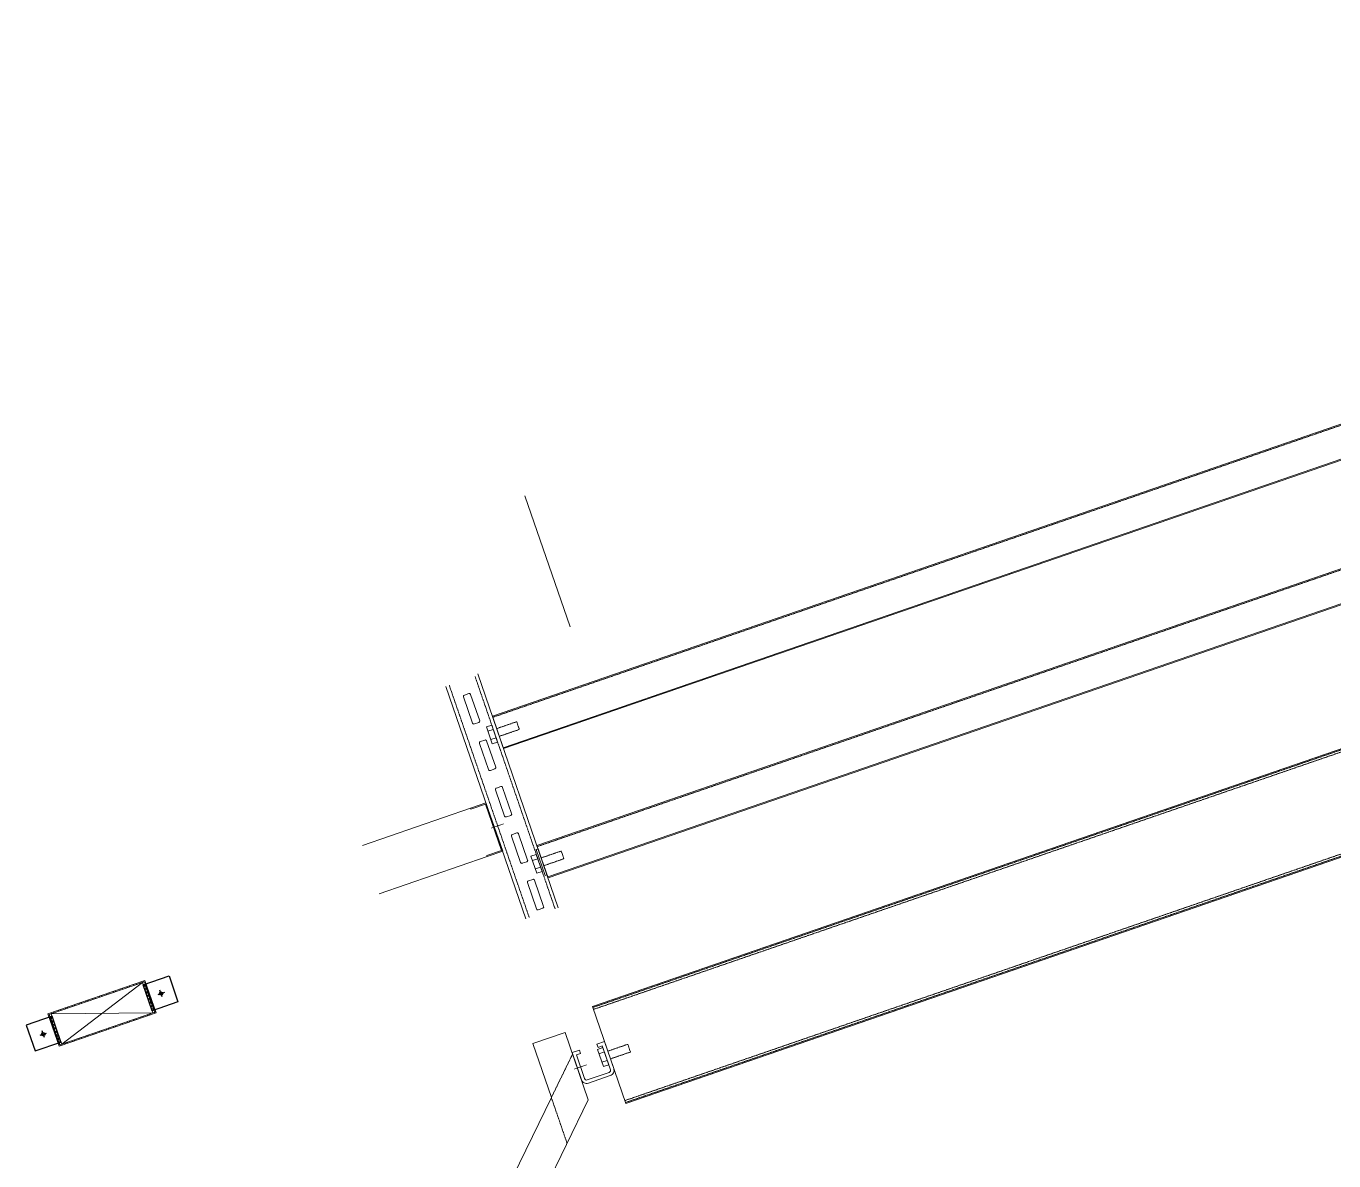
# Model space of a CAD drawing. Extents: x 760773 to 1075934, y 719259 to 1013331.
# Drawn here: x 845187 to 847099, y 836018 to 837678 of the extents above; entities that cross this region are included whole.
import ezdxf

# ---------------------------------------------------------------- set-up
doc = ezdxf.new("R2010")
doc.units = 0
doc.header["$MEASUREMENT"] = 0
doc.linetypes.add('HIDDEN2', pattern=[0.1875, 0.125, -0.0625])
doc.layers.add('72471 FF-FUR', color=9, linetype='Continuous', lineweight=30)
for name, color, linetype in [('EL THICK', 1, 'Continuous'), ('EL THIN', 2, 'Continuous'), ('EXIST1', 14, 'Continuous')]:
    doc.layers.add(name, color=color, linetype=linetype)

msp = doc.modelspace()

# ---------------------------------------------------------------- hatches: boundary and pattern name
at = {"layer": 'EL THIN', "lineweight": 0}
h = msp.add_hatch(dxfattribs=at)
h.set_pattern_fill('ANSI32', color=256, scale=20)
h.set_pattern_definition([(244, (811310.292, 820432.881), (6.7409553, -3.2877836), []), (244, (811306.949, 820431.73), (6.7409553, -3.2877836), [])])
h.paths.add_polyline_path([(845235.43539, 836185.89348), (845377.26318, 836234.72871), (845360.98477, 836282.00464), (845219.15698, 836233.16941)])
h.paths.add_polyline_path([(845236.36532, 836187.80011), (845221.06361, 836232.23949), (845360.05484, 836280.09801), (845375.35655, 836235.65863)], flags=16)
h.paths.add_polyline_path([(845239.20187, 836188.77682), (845223.90017, 836233.21619), (845357.21829, 836279.1213), (845372.51999, 836234.68193)], flags=0)
h = msp.add_hatch(dxfattribs=at)
h.set_pattern_fill('ANSI32', color=256, scale=10)
h.set_pattern_definition([(244, (811245.1784, 820621.9848), (3.37047767, -1.6438918), []), (244, (811243.507, 820621.4093), (3.37047767, -1.6438918), [])])
h.paths.add_polyline_path([(845371.3805, 836237.99124), (845374.21706, 836238.96795), (845361.19433, 836276.78869), (845358.35778, 836275.81199)])
h.paths.add_polyline_path([(845235.22583, 836191.10943), (845238.06238, 836192.08613), (845225.03966, 836229.90688), (845222.2031, 836228.93017)])

# ---------------------------------------------------------------- linework, layer by layer
at = {"layer": '72471 FF-FUR', "lineweight": 0}
msp.add_line((845982.64938, 836799.06547), (845916.60994, 836990.85796), dxfattribs=at)
at = {"layer": 'EL THICK', "lineweight": 0}
for p, q in [((845965.38546, 836388.47053), (845847.53923, 836730.72083)), ((845918.10953, 836372.19212), (845801.14341, 836711.8864)), ((845928.04448, 836189.76125), (845975.32041, 836206.03965)), ((846009.22505, 836107.57344), (845975.32041, 836206.03965)), ((845955.20638, 836110.87736), (845928.04448, 836189.76125)), ((845955.20638, 836110.87736), (845883.21375, 835963.2706)), ((846009.22505, 836107.57344), (845928.15346, 835941.35204))]:
    msp.add_line(p, q, dxfattribs=at)
for points in [[(848816.36807, 837630.43162), (848800.08966, 837677.70755), (845868.98208, 836668.44628), (845885.26049, 836621.17035), (848816.36807, 837630.43162)], [(848881.4817, 837441.32791), (848865.20329, 837488.60384), (845934.09571, 836479.34256), (845950.37412, 836432.06663), (848881.4817, 837441.32791)], [(848995.07386, 837111.43234), (848946.23863, 837253.26013), (846015.13105, 836243.99885), (846063.96627, 836102.17106), (848995.07386, 837111.43234)], [(845837.51436, 836532.81559), (845837.02601, 836534.23387), (845859.63368, 836542.01832), (845884.05129, 836471.10442), (845861.44362, 836463.31998), (845860.95527, 836464.73825), (845882.14466, 836472.03435), (845858.70376, 836540.11169), (845837.51436, 836532.81559)]]:
    msp.add_lwpolyline(points, dxfattribs=at)
for points in [[(845842.60144, 836657.21216), (845849.15368, 836659.46827, 0.4142135624), (845850.39358, 836662.01045), (845837.17208, 836700.40845, 0.4142135624), (845834.62991, 836701.64835), (845828.07767, 836699.39223, 0.4142135624), (845826.83777, 836696.85006), (845840.05926, 836658.45206, 0.4142135624)], [(845865.98671, 836589.29638), (845872.53895, 836591.5525, 0.4142135624), (845873.77885, 836594.09467), (845860.55736, 836632.49267, 0.4142135624), (845858.01519, 836633.73257), (845851.46295, 836631.47646, 0.4142135624), (845850.22305, 836628.93428), (845863.44454, 836590.53628, 0.4142135624)], [(845889.37199, 836521.3806), (845895.92423, 836523.63672, 0.4142135624), (845897.16413, 836526.17889), (845883.94264, 836564.57689, 0.4142135624), (845881.40047, 836565.8168), (845874.84823, 836563.56068, 0.4142135624), (845873.60832, 836561.0185), (845886.82982, 836522.6205, 0.4142135624)], [(845912.75727, 836453.46483), (845919.30951, 836455.72094, 0.4142135624), (845920.54941, 836458.26312), (845907.32792, 836496.66112, 0.4142135624), (845904.78574, 836497.90102), (845898.2335, 836495.6449, 0.4142135624), (845896.9936, 836493.10273), (845910.21509, 836454.70473, 0.4142135624)], [(845936.14254, 836385.54905), (845942.69478, 836387.80517, 0.4142135624), (845943.93469, 836390.34734), (845930.71319, 836428.74534, 0.4142135624), (845928.17102, 836429.98524), (845921.61878, 836427.72913, 0.4142135624), (845920.37888, 836425.18695), (845933.60037, 836386.78895, 0.4142135624)]]:
    msp.add_lwpolyline(points, format="xyb", close=True, dxfattribs=at)
for points in [[(845868.79546, 836627.99341), (845876.68734, 836630.7108), (845868.10004, 836655.65013), (845860.20816, 836652.93274)], [(845945.90972, 836435.81752), (845948.74628, 836436.79422), (845935.72355, 836474.61497), (845932.88699, 836473.63826)], [(845933.90909, 836438.8897), (845941.80097, 836441.60709), (845933.21367, 836466.54642), (845925.32179, 836463.82903)], [(845360.98477, 836282.00464), (845219.15698, 836233.16941), (845235.43539, 836185.89348), (845377.26318, 836234.72871)], [(845239.20187, 836188.77682), (845223.90017, 836233.21619), (845357.21829, 836279.1213), (845372.51999, 836234.68193)], [(846031.22283, 836156.27006), (846039.11472, 836158.98745), (846030.52742, 836183.92678), (846022.63553, 836181.20939)]]:
    msp.add_lwpolyline(points, close=True, dxfattribs=at)
at = {"layer": 'EL THICK', "linetype": 'HIDDEN2', "lineweight": 0}
for points in [[(845879.06754, 836639.15597), (845908.42582, 836649.26484), (845904.53331, 836660.56951), (845875.17503, 836650.46065)], [(845944.18117, 836450.05226), (845973.53945, 836460.16113), (845969.64694, 836471.4658), (845940.28866, 836461.35693)], [(846041.49492, 836167.43262), (846070.8532, 836177.54149), (846066.96069, 836188.84616), (846037.6024, 836178.73729)]]:
    msp.add_lwpolyline(points, dxfattribs=at)
at = {"layer": 'EL THICK', "lineweight": 0, "const_width": 1}
for points in [[(845867.0417, 836504.8627), (845885.82015, 836511.32864)], [(845988.38538, 836152.45507), (846007.16383, 836158.92101)]]:
    msp.add_lwpolyline(points, dxfattribs=at)
at = {"layer": 'EL THICK', "lineweight": 0}
msp.add_lwpolyline([(846032.71173, 836192.94084), (846021.8391, 836189.1971), (846023.51309, 836184.33548), (846029.65812, 836186.45139), (846041.658, 836151.60122, -0.4142135624), (846039.79815, 836147.78796), (846007.65052, 836136.71865, -0.4142135624), (846003.83726, 836138.5785), (845991.83738, 836173.42866), (845997.98242, 836175.54457), (845996.30843, 836180.40618), (845985.4358, 836176.66244), (845999.10966, 836136.95066, 0.4142135624), (846009.27836, 836131.99105), (846041.42599, 836143.06037, 0.4142135624), (846046.38559, 836153.22906), (846032.71173, 836192.94084)], format="xyb", dxfattribs=at)
at = {"layer": 'EL THIN', "linetype": 'HIDDEN2', "lineweight": 0}
for p, q in [((845869.47043, 836667.028), (848800.57802, 837676.28928)), ((845934.58406, 836477.92428), (848865.69165, 837487.18556)), ((846015.6194, 836242.58057), (848946.72698, 837251.84185)), ((846016.5961, 836239.74401), (848947.70369, 837249.00529)), ((846062.50121, 836106.4259), (848993.6088, 837115.68717)), ((846063.47792, 836103.58934), (848994.5855, 837112.85062)), ((845960.65787, 836386.84268), (845843.69174, 836726.53697)), ((845922.97115, 836373.86611), (845806.00502, 836713.56039)), ((845986.2039, 836174.4317), (845955.20638, 836110.87736)), ((845978.22753, 836044.0191), (845955.20638, 836110.87736))]:
    msp.add_line(p, q, dxfattribs=at)
at = {"layer": 'EL THIN', "lineweight": 0}
for p, q in [((845884.77213, 836622.58862), (848815.87972, 837631.8499)), ((845949.88577, 836433.48491), (848880.99335, 837442.74619)), ((845862.38684, 836646.6054), (845870.27872, 836649.32279)), ((845866.61678, 836634.32076), (845874.50866, 836637.03815)), ((845837.02601, 836534.23387), (845678.8461, 836479.76816)), ((845861.44362, 836463.31998), (845703.26371, 836408.85427)), ((845927.50047, 836457.50168), (845935.39235, 836460.21907)), ((845931.73041, 836445.21704), (845939.62229, 836447.93443)), ((845357.21829, 836279.1213), (845239.20187, 836188.77682)), ((845372.51999, 836234.68193), (845223.90017, 836233.21619)), ((846024.81421, 836174.88204), (846032.7061, 836177.59944)), ((846029.04416, 836162.5974), (846036.93604, 836165.31479))]:
    msp.add_line(p, q, dxfattribs=at)
msp.add_lwpolyline([(845360.05484, 836280.09801), (845221.06361, 836232.23949), (845236.36532, 836187.80011), (845375.35655, 836235.65863)], close=True, dxfattribs=at)
at = {"layer": 'EXIST1'}
for p, q in [((845374.21706, 836238.96795), (845361.19433, 836276.78869)), ((845389.32801, 836264.60486), (845379.74467, 836261.30505)), ((845386.18624, 836258.16329), (845382.88644, 836267.74663)), ((845235.22583, 836191.10943), (845222.2031, 836228.93017)), ((845207.53457, 836202.00836), (845217.11791, 836205.30817)), ((845213.97615, 836198.8666), (845210.67634, 836208.44994))]:
    msp.add_line(p, q, dxfattribs=at)
for points in [[(845371.3805, 836237.99124), (845358.35778, 836275.81199), (845396.17852, 836288.83471), (845409.20124, 836251.01397)], [(845238.06238, 836192.08613), (845225.03966, 836229.90688), (845187.21891, 836216.88415), (845200.24164, 836179.06341)]]:
    msp.add_lwpolyline(points, close=True, dxfattribs=at)
for centre in [(845384.53634, 836262.95496), (845212.32624, 836203.65827)]:
    msp.add_circle(centre, 2.50567, dxfattribs=at)

doc.saveas('drawing.dxf')
